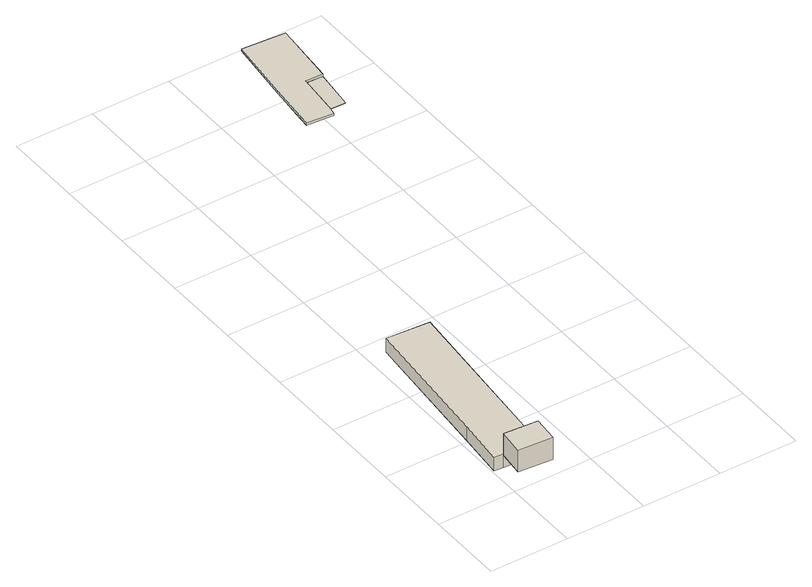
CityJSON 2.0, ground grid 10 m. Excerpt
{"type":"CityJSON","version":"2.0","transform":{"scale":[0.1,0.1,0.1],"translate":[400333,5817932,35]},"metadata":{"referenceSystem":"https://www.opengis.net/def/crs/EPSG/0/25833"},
"CityObjects":{
"building1":{"type":"Building","attributes":{"Gemeindeschluessel":"11000011","BezugspunktDach":"2200","function":"51009_1610","measuredHeight":3,"storeysAboveGround":0},"address":[{"country":"Germany","locality":"Berlin"}],"geometry":[{"type":"Solid","lod":"1","boundaries":[[[[0,1,2,3]],[[4,5,6,7]],[[4,7,3,2]],[[5,4,2,1]],[[6,5,1,0]],[[7,6,0,3]]]]}]},
"building2":{"type":"Building","attributes":{"Gemeindeschluessel":"11000011","BezugspunktDach":"2200","function":"31001_3260","measuredHeight":1.93,"storeysAboveGround":1},"address":[{"country":"Germany","locality":"Berlin","thoroughfareNumber":"125 (256)","thoroughfareName":"Am Tierpark"}],"geometry":[{"type":"Solid","lod":"1","boundaries":[[[[8,9,10,11,12,13]],[[14,15,16,17,18,19]],[[14,19,13,12]],[[15,14,12,11]],[[16,15,11,10]],[[17,16,10,9]],[[18,17,9,8]],[[19,18,8,13]]]]}]},
"building3":{"type":"Building","attributes":{"Gemeindeschluessel":"11000011","BezugspunktDach":"2200","function":"31001_3260","measuredHeight":0.351,"storeysAboveGround":1},"address":[{"country":"Germany","locality":"Berlin","thoroughfareNumber":"125 (255)","thoroughfareName":"Am Tierpark"}],"geometry":[{"type":"Solid","lod":"1","boundaries":[[[[20,21,22,23,24,25,26,27,28]],[[29,30,31,32,33,34,35,36,37]],[[29,37,28,27]],[[30,29,27,26]],[[31,30,26,25]],[[32,31,25,24]],[[33,32,24,23]],[[34,33,23,22]],[[35,34,22,21]],[[36,35,21,20]],[[37,36,20,28]]]]}]},
"building4":{"type":"Building","attributes":{"Gemeindeschluessel":"11000011","BezugspunktDach":"2200","function":"51009_1610","measuredHeight":0.075,"storeysAboveGround":0},"address":[{"country":"Germany","locality":"Berlin"}],"geometry":[{"type":"Solid","lod":"1","boundaries":[[[[38,33,34,35]],[[39,40,41,42]],[[39,42,35,34]],[[40,39,34,33]],[[41,40,33,38]],[[42,41,38,35]]]]}]}
},
"vertices":[
[54,5,50],[57,38,50],[14,41,50],[10,8,50],[14,41,20],[57,38,20],[54,5,20],[10,8,20],
[14,41,22],[57,38,22],[79,275,22],[24,279,22],[8,102,22],[2,42,22],[8,102,3],[24,279,3],[79,275,3],[57,38,3],[14,41,3],[2,42,3],
[203,636,19],[205,648,19],[210,700,19],[232,699,19],[240,781,19],[185,785,19],[175,703,19],[170,651,19],[169,639,19],[170,651,16],[175,703,16],[185,785,16],[240,781,16],[232,699,16],[210,700,16],[205,648,16],[203,636,16],[169,639,16],
[226,647,16],[210,700,15],[232,699,15],[226,647,15],[205,648,15]
]}
